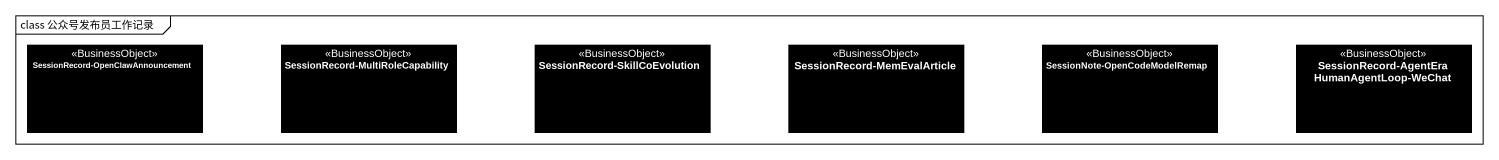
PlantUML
@startuml
mainframe class 公众号发布员工作记录
hide circle
hide empty members
class "SessionRecord-OpenClawAnnouncement" as SessionRecord <<BusinessObject>> #000000
class "SessionRecord-MultiRoleCapability" as SessionRecord_2 <<BusinessObject>> #000000
class "SessionRecord-SkillCoEvolution" as SessionRecord_3 <<BusinessObject>> #000000
class "SessionRecord-MemEvalArticle" as SessionRecord_MemEvalArticle <<BusinessObject>> #000000
class "SessionNote-OpenCodeModelRemap" as SessionNote <<BusinessObject>> #000000
class "SessionRecord-AgentEraHumanAgentLoop-WeChat" as SessionRecord_4 <<BusinessObject>> #000000
@enduml
